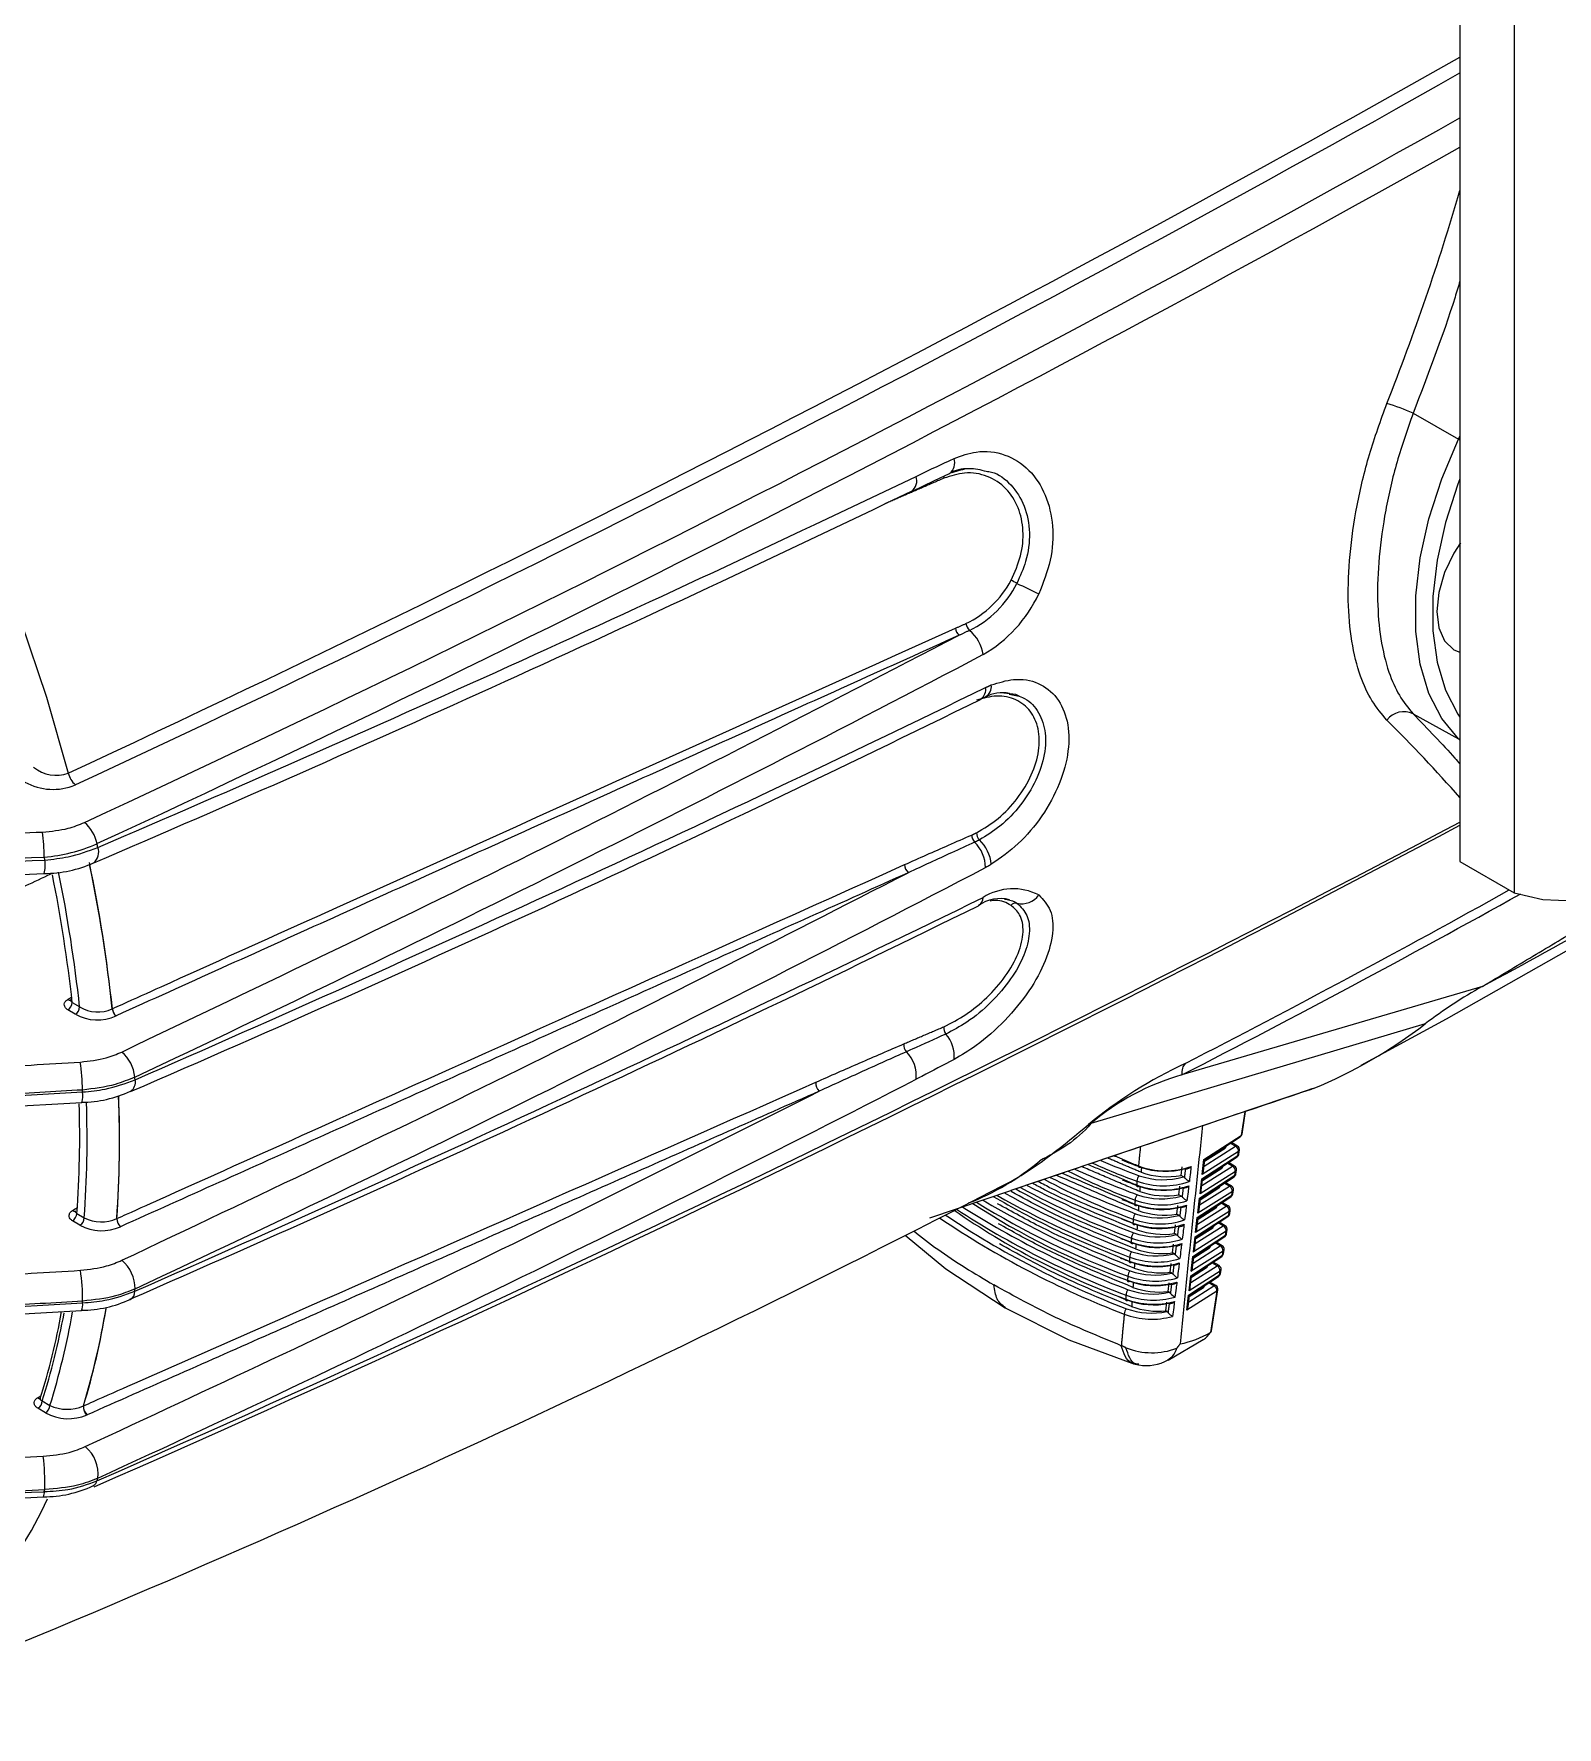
# Model space of a CAD drawing. Extents: x 8 to 113, y 2 to 87.
# Drawn here: x 17.022 to 20.763, y 3.583 to 7.741 of the extents above; entities that cross this region are included whole.
import ezdxf

# ---------------------------------------------------------------- set-up
doc = ezdxf.new("R2010")
doc.units = 0
doc.header["$MEASUREMENT"] = 0
doc.layers.add('OBJECT', color=7, linetype='CONTINUOUS')

msp = doc.modelspace()

# ---------------------------------------------------------------- linework, layer by layer
at = {"layer": 'OBJECT', "linetype": 'Continuous', "lineweight": 15}
for p, q in [((20.5244, 13.0351), (20.5244, 5.7086)), ((20.6573, 12.9584), (20.6573, 5.6319)), ((20.4095, 6.8094), (20.5209, 6.7456)), ((20.5209, 6.7456), (20.5244, 6.7529)), ((20.5244, 6.7437), (20.5209, 6.7456)), ((19.348, 6.108), (19.3588, 6.1126)), ((20.4095, 6.0714), (20.5209, 6.0102)), ((20.5244, 6.0087), (20.5209, 6.0102)), ((20.5244, 6.0069), (20.5209, 6.0102)), ((20.5244, 5.7086), (20.6573, 5.6319)), ((20.5795, 5.4017), (19.8415, 5.1844)), ((17.1242, 5.3335), (17.106, 5.3443)), ((17.1166, 5.3625), (17.1349, 5.3516)), ((20.4393, 5.31), (19.6178, 5.0651)), ((16.1706, 5.0621), (17.1398, 5.117)), ((20.1643, 5.1512), (19.4243, 4.9015)), ((19.9959, 5.0942), (19.9869, 5.0359)), ((19.9894, 5.0392), (19.998, 5.0949)), ((19.8958, 4.9766), (19.9869, 5.0359)), ((19.8978, 4.9756), (19.985, 5.0324)), ((19.9807, 4.9961), (19.8916, 4.9398)), ((19.896, 4.9602), (19.9734, 5.0092)), ((19.8975, 4.973), (19.9476, 5.0047)), ((19.9476, 5.0047), (19.9481, 5.0084)), ((19.9501, 5.008), (19.9504, 5.0098)), ((19.9734, 5.0092), (19.9607, 5.0165)), ((19.9784, 5.0096), (19.9633, 5.0183)), ((19.9793, 4.987), (19.9807, 4.9961)), ((19.9818, 4.9903), (19.9832, 4.9994)), ((19.8399, 4.9374), (19.8424, 4.9591)), ((19.8904, 4.9291), (19.9793, 4.987)), ((19.8907, 4.9127), (19.9659, 4.9603)), ((19.8916, 4.9398), (19.8958, 4.9766)), ((19.8921, 4.9255), (19.94, 4.9558)), ((19.8924, 4.9281), (19.9774, 4.9834)), ((19.8947, 4.9481), (19.8978, 4.9756)), ((19.94, 4.9558), (19.9406, 4.9594)), ((19.9425, 4.9591), (19.9428, 4.9609)), ((19.9659, 4.9603), (19.9531, 4.9676)), ((19.9708, 4.9607), (19.9558, 4.9694)), ((19.9742, 4.9413), (19.9757, 4.9505)), ((19.8345, 4.8899), (19.837, 4.9116)), ((19.8457, 4.9341), (19.8399, 4.9374)), ((19.885, 4.8816), (19.9717, 4.938)), ((19.8853, 4.8652), (19.9583, 4.9114)), ((19.9732, 4.9472), (19.8862, 4.8922)), ((19.8862, 4.8922), (19.8904, 4.9291)), ((19.8867, 4.878), (19.9324, 4.9069)), ((19.887, 4.8806), (19.9698, 4.9345)), ((19.8893, 4.9006), (19.8924, 4.9281)), ((19.9324, 4.9069), (19.933, 4.9105)), ((19.9349, 4.9102), (19.9352, 4.9119)), ((19.9583, 4.9114), (19.9456, 4.9187)), ((19.9632, 4.9118), (19.9483, 4.9204)), ((19.9717, 4.938), (19.9732, 4.9472)), ((19.2228, 4.8333), (19.4243, 4.9015)), ((19.4243, 4.9015), (19.4217, 4.9006)), ((19.8399, 4.8868), (19.8345, 4.8899)), ((19.8796, 4.834), (19.9642, 4.8891)), ((19.9656, 4.8983), (19.8808, 4.8447)), ((19.8808, 4.8447), (19.885, 4.8816)), ((19.8816, 4.8331), (19.9622, 4.8855)), ((19.8839, 4.853), (19.887, 4.8806)), ((19.9507, 4.8625), (19.938, 4.8698)), ((19.9556, 4.8629), (19.9407, 4.8715)), ((19.9642, 4.8891), (19.9656, 4.8983)), ((19.9667, 4.8924), (19.9681, 4.9016)), ((17.1356, 4.8155), (17.1175, 4.8262)), ((17.1281, 4.8444), (17.1462, 4.8336)), ((19.8292, 4.8424), (19.8316, 4.864)), ((19.8341, 4.8395), (19.8292, 4.8424)), ((19.8742, 4.7865), (19.9566, 4.8401)), ((19.958, 4.8494), (19.8754, 4.7972)), ((19.8754, 4.7972), (19.8796, 4.834)), ((19.8763, 4.7855), (19.9547, 4.8366)), ((19.8785, 4.8055), (19.8816, 4.8331)), ((19.8799, 4.8177), (19.9507, 4.8625)), ((19.8813, 4.8305), (19.9248, 4.858)), ((19.9248, 4.858), (19.9254, 4.8615)), ((19.9273, 4.8613), (19.9276, 4.863)), ((19.9566, 4.8401), (19.958, 4.8494)), ((19.9591, 4.8434), (19.9605, 4.8527)), ((19.8238, 4.7949), (19.8262, 4.8165)), ((19.8282, 4.7923), (19.8238, 4.7949)), ((19.8688, 4.739), (19.949, 4.7912)), ((19.9505, 4.8005), (19.8701, 4.7497)), ((19.8701, 4.7497), (19.8742, 4.7865)), ((19.8709, 4.738), (19.9471, 4.7876)), ((19.8731, 4.758), (19.8763, 4.7855)), ((19.8745, 4.7702), (19.9431, 4.8136)), ((19.876, 4.7829), (19.9173, 4.8091)), ((19.9173, 4.8091), (19.9178, 4.8126)), ((19.9198, 4.8123), (19.92, 4.814)), ((19.9431, 4.8136), (19.9305, 4.8209)), ((19.9481, 4.814), (19.9332, 4.8226)), ((19.949, 4.7912), (19.9505, 4.8005)), ((19.9515, 4.7945), (19.953, 4.8038)), ((19.8184, 4.7474), (19.8208, 4.769)), ((19.8224, 4.7451), (19.8184, 4.7474)), ((19.8635, 4.6915), (19.9414, 4.7422)), ((19.9429, 4.7516), (19.8647, 4.7022)), ((19.8691, 4.7226), (19.9356, 4.7647)), ((19.8706, 4.7354), (19.9097, 4.7602)), ((19.9097, 4.7602), (19.9102, 4.7637)), ((19.9122, 4.7634), (19.9125, 4.7651)), ((19.9356, 4.7647), (19.923, 4.7719)), ((19.9405, 4.7651), (19.9257, 4.7737)), ((19.9414, 4.7422), (19.9429, 4.7516)), ((19.9439, 4.7455), (19.9454, 4.7549)), ((19.813, 4.6998), (19.8155, 4.7215)), ((19.8164, 4.6978), (19.813, 4.6998)), ((19.9353, 4.7027), (19.8593, 4.6546)), ((19.8637, 4.6751), (19.928, 4.7157)), ((19.8647, 4.7022), (19.8688, 4.739)), ((19.8652, 4.6879), (19.9021, 4.7113)), ((19.8655, 4.6905), (19.9395, 4.7387)), ((19.8678, 4.7105), (19.8709, 4.738)), ((19.9021, 4.7113), (19.9027, 4.7147)), ((19.9046, 4.7145), (19.9049, 4.7161)), ((19.928, 4.7157), (19.9154, 4.723)), ((19.9329, 4.7162), (19.9181, 4.7248)), ((19.9339, 4.6933), (19.9353, 4.7027)), ((19.9364, 4.6966), (19.9378, 4.706)), ((19.8076, 4.6523), (19.8101, 4.674)), ((19.8581, 4.644), (19.9339, 4.6933)), ((19.8584, 4.6276), (19.9204, 4.6668)), ((19.8593, 4.6546), (19.8635, 4.6915)), ((19.8598, 4.6404), (19.8946, 4.6624)), ((19.8601, 4.643), (19.9319, 4.6897)), ((19.8624, 4.663), (19.8655, 4.6905)), ((19.8946, 4.6624), (19.8951, 4.6658)), ((19.8971, 4.6656), (19.8973, 4.6672)), ((19.9204, 4.6668), (19.9079, 4.6741)), ((19.9254, 4.6673), (19.9106, 4.6758)), ((19.8022, 4.6048), (19.8047, 4.6265)), ((19.8105, 4.6507), (19.8076, 4.6523)), ((19.9277, 4.6538), (19.8539, 4.6071)), ((19.8539, 4.6071), (19.8581, 4.644)), ((19.857, 4.6154), (19.8601, 4.643)), ((19.9277, 4.6538), (19.912, 4.5523)), ((19.9146, 4.5559), (19.9302, 4.6571)), ((19.8045, 4.6035), (19.8022, 4.6048)), ((19.8077, 4.4844), (19.8943, 4.5345)), ((19.7266, 4.4742), (19.7353, 4.4723)), ((17.0379, 4.3902), (17.0377, 4.3896)), ((17.0431, 4.384), (17.0618, 4.3728)), ((17.0512, 4.3546), (17.0325, 4.3658))]:
    msp.add_line(p, q, dxfattribs=at)
at = {"layer": 'OBJECT', "linetype": 'Continuous', "lineweight": 15, "flags": 128}
for points in [[(15.2475, 8.6172), (15.3917, 8.5172), (15.5345, 8.4067), (15.6754, 8.2861), (15.8136, 8.1561), (15.9486, 8.0172), (16.0796, 7.8701), (16.2061, 7.7154), (16.3275, 7.554), (16.4432, 7.3865), (16.5527, 7.2137), (16.6555, 7.0364), (16.7511, 6.8554), (16.8391, 6.6717), (16.919, 6.486), (16.9905, 6.2991), (17.0533, 6.1121), (17.107, 5.9257)], [(20.5209, 6.0102), (20.4799, 6.0601), (20.4483, 6.1215), (20.4269, 6.1932), (20.4161, 6.2736), (20.4161, 6.3612), (20.4269, 6.4541), (20.4483, 6.5504), (20.4799, 6.6483), (20.5209, 6.7456)], [(19.1784, 6.6177), (19.2338, 6.6442), (19.2711, 6.6611)], [(20.5244, 6.6485), (20.5193, 6.6352), (20.489, 6.5413), (20.4685, 6.4488), (20.4581, 6.3596), (20.4581, 6.2755), (20.4685, 6.1983), (20.489, 6.1295), (20.5193, 6.0706), (20.5244, 6.0631)], [(20.5259, 6.4913), (20.5099, 6.4662), (20.4868, 6.4181), (20.4723, 6.3692), (20.4674, 6.3229), (20.4723, 6.2823), (20.4868, 6.2502), (20.5099, 6.2288), (20.5244, 6.2225)], [(19.4421, 6.1145), (19.434, 6.1184), (19.4048, 6.1223)], [(20.6573, 5.6319), (20.7282, 5.6151), (20.8047, 5.612), (20.8856, 5.6227), (20.9698, 5.6469), (21.0559, 5.6844), (21.1426, 5.7344), (21.2287, 5.7964), (21.3128, 5.8693), (21.3938, 5.9521), (21.4703, 6.0435), (21.5412, 6.1421)], [(16.0535, 5.6379), (16.6853, 5.6631), (17.0478, 5.6792)], [(20.2819, 5.2086), (20.4912, 5.3221), (21.0189, 5.6212)], [(17.1119, 5.3696), (17.112, 5.3686), (17.1118, 5.3679)], [(19.7404, 4.9581), (19.7394, 4.9573), (19.7384, 4.9569), (19.7375, 4.9568), (19.7367, 4.957), (19.7361, 4.9576), (19.7356, 4.9584), (19.7352, 4.9596), (19.7351, 4.961)], [(19.7359, 4.9113), (19.7349, 4.9106), (19.7339, 4.9101), (19.733, 4.91), (19.7322, 4.9103), (19.7315, 4.9108), (19.731, 4.9117), (19.7307, 4.9129), (19.7306, 4.9143)], [(19.7314, 4.8646), (19.7304, 4.8639), (19.7294, 4.8634), (19.7285, 4.8633), (19.7277, 4.8636), (19.727, 4.8641), (19.7265, 4.865), (19.7262, 4.8661), (19.726, 4.8675)], [(17.1237, 4.8506), (17.1237, 4.8504), (17.1234, 4.8494)], [(19.1624, 4.7913), (19.262, 4.7082), (19.408, 4.6124)], [(19.7269, 4.8179), (19.7259, 4.8171), (19.7249, 4.8167), (19.724, 4.8166), (19.7232, 4.8168), (19.7225, 4.8174), (19.722, 4.8183), (19.7217, 4.8194), (19.7215, 4.8208)], [(19.7224, 4.7712), (19.7214, 4.7704), (19.7204, 4.77), (19.7195, 4.7699), (19.7187, 4.7702), (19.718, 4.7707), (19.7175, 4.7716), (19.7172, 4.7728), (19.717, 4.7741)], [(19.718, 4.7245), (19.7169, 4.7237), (19.7159, 4.7233), (19.715, 4.7232), (19.7142, 4.7235), (19.7135, 4.724), (19.713, 4.7249), (19.7127, 4.7261), (19.7125, 4.7275)], [(19.7135, 4.6778), (19.7125, 4.6771), (19.7115, 4.6766), (19.7106, 4.6765), (19.7098, 4.6768), (19.7091, 4.6774), (19.7086, 4.6782), (19.7082, 4.6794), (19.7081, 4.6808)], [(19.7091, 4.6311), (19.7081, 4.6304), (19.7071, 4.63), (19.7061, 4.6299), (19.7053, 4.6301), (19.7046, 4.6307), (19.7041, 4.6316), (19.7038, 4.6327), (19.7036, 4.6341)], [(16.1706, 4.5508), (16.2085, 4.5529), (17.1394, 4.606)], [(19.408, 4.6124), (19.564, 4.5338), (19.725, 4.4746)], [(17.1695, 4.176), (17.1695, 4.176), (17.1676, 4.175)]]:
    msp.add_lwpolyline(points, dxfattribs=at)
at = {"layer": 'OBJECT', "linetype": 'Continuous', "lineweight": 15}
for centre, radius, start, end in [((-3.5964, 50.3662), 49.0264, 294.97929, 299.47185), ((-3.2779, 49.7596), 48.3754, 294.94484, 299.47418), ((-3.1486, 49.5829), 48.2539, 294.87206, 299.37942), ((-3.3909, 50.1264), 48.9091, 294.86872, 299.27313), ((14.7315, 9.051), 6.0357, 338.44778, 343.693), ((20.142, 6.2009), 0.6647, 66.2701, 72.2065), ((19.2505, 6.688), 0.0334, 307.795, 18.2449), ((-3.4001, 53.8036), 52.2811, 293.18084, 295.59896), ((19.1586, 6.6433), 0.0322, 307.1606, 20.0916), ((19.2742, 6.653), 0.0174, 174.5897, 190.2045), ((19.3121, 6.5945), 0.0784, 86.1261, 121.4783), ((-2.2395, 51.073), 49.345, 293.16178, 295.72367), ((19.2044, 6.5153), 0.2466, 295.7358, 331.9751), ((19.205, 6.5083), 0.2592, 296.3612, 333.2801), ((19.1869, 6.5068), 0.3344, 299.8323, 335.0414), ((19.1503, 5.8754), 0.5904, 61.003, 62.5876), ((26.1137, 20.0672), 15.2185, 243.9754, 244.19972), ((19.3128, 6.2846), 0.0273, 186.2972, 228.2305), ((19.3388, 6.2962), 0.0275, 186.2695, 227.0522), ((19.2649, 6.2062), 0.089, 6.7591, 51.6737), ((-5.306, 53.1178), 52.9886, 295.21774, 297.73408), ((-4.6224, 55.3892), 54.7815, 293.55618, 295.96197), ((19.3327, 6.1306), 0.0273, 305.1701, 11.165), ((19.3444, 6.1386), 0.0295, 298.7873, 7.0017), ((19.4005, 6.0377), 0.0855, 78.1652, 119.2425), ((-1.2561, 48.0144), 46.6984, 293.35975, 296.18246), ((20.3868, 6.024), 0.0525, 64.3881, 142.4548), ((17.2971, 3.0068), 4.3115, 41.5363, 45.0106), ((17.0773, 6.0086), 0.0881, 230.9653, 289.6788), ((17.1586, 5.9372), 0.0529, 192.5822, 229.5121), ((17.0694, 6.0255), 0.1398, 240.5102, 293.1074), ((16.4291, 5.7102), 0.6188, 0.8779, 6.5725), ((17.0862, 5.7339), 0.0931, 11.4605, 49.4003), ((-2.9224, 49.9211), 49.9662, 293.71163, 297.98578), ((-3.478, 51.1801), 51.3318, 293.72764, 297.87814), ((17.0183, 6.1088), 0.3903, 274.34, 294.0493), ((17.1473, 5.7315), 0.0343, 310.0958, 20.1905), ((12.9696, 4.7575), 4.3238, 13.1798, 13.3033), ((19.3528, 5.7739), 0.0271, 180.2768, 221.6573), ((19.2718, 5.6926), 0.0877, 0.8239, 46.1661), ((19.3663, 5.7814), 0.0294, 184.6488, 222.1161), ((19.2798, 5.6932), 0.0942, 5.2108, 46.6737), ((8.8013, 27.2434), 24.815, 298.33581, 299.96158), ((12.5014, 108.5182), 102.899, 271.977988, 272.532384), ((12.6538, 107.2138), 101.5968, 271.91841, 272.479789), ((12.7571, 4.6927), 4.4119, 13.3602, 13.4601), ((16.9563, 5.7006), 0.094, 346.7265, 7.0807), ((17.0489, 5.9699), 0.2905, 269.775, 294.4515), ((13.562, 4.9578), 3.6738, 6.0805, 11.749), ((13.5357, 4.9536), 3.7001, 6.1014, 11.6623), ((19.1876, 5.7013), 0.0268, 180.8628, 228.3891), ((13.5646, 4.9716), 3.5735, 6.2792, 11.3721), ((13.5218, 4.9562), 3.6346, 6.2449, 11.528), ((-5.3184, 52.8867), 53.2557, 295.09802, 297.60587), ((-4.8178, 54.9574), 54.9399, 293.70586, 296.10097), ((19.3959, 5.5245), 0.093, 75.8584, 125.4891), ((19.3306, 5.6199), 0.0227, 300.3226, 0.7597), ((19.4272, 5.5029), 0.1387, 63.0017, 122.1849), ((19.4484, 5.6561), 0.0512, 256.6337, 324.6399), ((7.5222, 29.219), 27.0079, 297.1378, 299.14033), ((7.4015, 29.4146), 27.2157, 297.21876, 299.11918), ((-3.1075, 51.2731), 50.8921, 293.58937, 296.17559), ((19.4334, 5.5923), 0.0143, 77.4603, 142.3483), ((17.1099, 5.3758), 0.00768, 233.7814, 296.8238), ((17.1208, 5.3701), 0.00865, 183.0138, 241.4983), ((21.1699, 4.3463), 1.2093, 119.2246, 127.168), ((17.0932, 5.364), 0.0235, 303.0904, 356.3183), ((17.1114, 5.3531), 0.0235, 303.0915, 356.3172), ((17.178, 5.4317), 0.112, 241.3163, 294.3118), ((17.1795, 5.4267), 0.0874, 239.2831, 293.94), ((17.2228, 5.3302), 0.0185, 114.3863, 115.2105), ((17.2414, 5.3499), 0.0267, 186.628, 229.5188), ((17.2423, 5.35), 0.0273, 186.362, 228.2278), ((19.2821, 5.3001), 0.0252, 173.7326, 217.1561), ((19.2011, 5.2307), 0.0815, 354.2924, 41.6627), ((19.7233, 6.2324), 1.1677, 292.1903, 307.8204), ((17.1776, 5.1698), 0.0933, 5.8361, 49.5594), ((19.1843, 5.258), 0.0255, 173.7671, 220.7985), ((19.107, 5.1828), 0.0824, 353.7725, 45.2393), ((16.6297, 5.1423), 0.5121, 0.5779, 8.2983), ((20.3234, 4.1996), 1.1183, 115.0641, 129.4776), ((-4.2605, 50.7156), 51.2242, 294.74312, 297.24385), ((17.2448, 5.1664), 0.0269, 304.1504, 13.4912), ((13.8419, 4.8914), 3.4405, 4.6882, 4.7992), ((18.9684, 5.1642), 0.0259, 174.8815, 228.6886), ((20.0024, 4.6133), 0.5933, 105.7356, 130.408), ((17.1371, 5.4093), 0.2919, 270.5208, 294.7741), ((17.0923, 5.1342), 0.0506, 339.9564, 9.5002), ((13.441, 4.8339), 3.714, 4.7682, 4.8435), ((14.4626, 5.0255), 2.6905, 355.9102, 1.935), ((14.4471, 5.0236), 2.7855, 356.0474, 2.2483), ((14.4759, 5.0233), 2.7569, 356.0157, 2.242), ((153.6781, -392.4437), 419.413, 108.563042, 108.669303), ((14.4754, 5.0356), 2.6596, 355.8778, 1.6801), ((19.6314, 5.0257), 0.0417, 109.0048, 117.0606), ((68.4283, -0.1988), 48.8199, 173.8147, 174.44887), ((19.9795, 5.0408), 0.01, 303.0601, 351.1981), ((19.9823, 5.0361), 0.00462, 305.6342, 357.5238), ((19.9848, 5.0401), 0.00472, 296.7719, 348.7952), ((19.9453, 5.009), 0.00487, 297.6231, 347.7446), ((19.9763, 5.0051), 0.00496, 65.3475, 125.2901), ((19.9665, 4.9967), 0.0143, 357.7208, 60.9232), ((19.9719, 4.9918), 0.01, 303.0601, 351.1981), ((19.9734, 5.001), 0.01, 351.1981, 60.0027), ((19.9772, 4.9912), 0.00472, 296.7621, 348.7957), ((19.9786, 5.0003), 0.00472, 296.7728, 348.793), ((19.1004, 5.4378), 0.6078, 290.9444, 310.1853), ((20.1356, 6.0694), 1.215, 245.0038, 250.5696), ((19.8013, 5.1395), 0.1904, 249.6414, 289.3558), ((19.8008, 5.1301), 0.1823, 250.6541, 285.7109), ((19.8527, 4.9688), 0.0148, 264.0517, 322.6465), ((19.9002, 4.9831), 0.00786, 235.7449, 252.2004), ((19.9377, 4.9601), 0.00487, 297.6398, 347.727), ((19.9687, 4.9562), 0.00496, 65.3221, 125.3156), ((19.9589, 4.9478), 0.0143, 357.7207, 60.9251), ((19.9658, 4.9521), 0.01, 351.1981, 60.0027), ((19.971, 4.9514), 0.00472, 296.7675, 348.7983), ((19.9747, 4.9872), 0.00462, 305.6448, 357.5196), ((20.4571, 6.7596), 2.1098, 241.3346, 249.4914), ((20.3295, 6.4799), 1.7578, 241.9737, 249.7941), ((20.2102, 6.2169), 1.4244, 242.9621, 250.1679), ((19.7972, 5.0931), 0.1909, 249.5739, 288.7989), ((19.7507, 4.9238), 0.0193, 136.3216, 180.292), ((19.7965, 5.102), 0.1898, 249.9571, 289.5272), ((19.7966, 5.0833), 0.1823, 250.5451, 285.187), ((19.7959, 5.1066), 0.1795, 250.785, 286.098), ((19.8061, 5.1307), 0.1962, 250.7918, 279.9371), ((19.8469, 4.9217), 0.015, 264.6686, 321.9514), ((19.8851, 4.9678), 0.0512, 224.4597, 240.7058), ((19.8948, 4.9356), 0.00786, 235.7448, 252.2007), ((19.875, 4.9506), 0.0198, 326.7234, 352.6307), ((19.9302, 4.9112), 0.00487, 297.6317, 347.7351), ((19.9611, 4.9073), 0.00496, 65.3475, 125.2901), ((19.9514, 4.8989), 0.0143, 357.7224, 60.9233), ((19.9582, 4.9032), 0.01, 351.1981, 60.0027), ((19.9644, 4.9429), 0.01, 303.0601, 351.1981), ((19.9671, 4.9382), 0.00462, 305.6554, 357.5082), ((19.9696, 4.9422), 0.00472, 296.7686, 348.7985), ((4.8136, 33.0816), 31.7219, 291.57752, 297.31414), ((20.3049, 6.364), 1.7859, 236.8391, 250.4745), ((20.4326, 6.6422), 2.0817, 238.249, 249.6581), ((20.5223, 6.8484), 2.2919, 239.3399, 249.3596), ((20.5873, 7.0416), 2.4648, 240.8566, 249.2339), ((20.5529, 6.9686), 2.3699, 241.0789, 249.3954), ((19.793, 5.0467), 0.1913, 249.5021, 288.2362), ((19.7461, 4.8771), 0.0192, 136.0967, 180.277), ((19.7924, 5.0554), 0.1901, 249.8651, 288.9776), ((19.7917, 5.0598), 0.1796, 250.6736, 285.557), ((19.8029, 5.0841), 0.1968, 250.752, 279.2474), ((19.8788, 4.9192), 0.05, 224.0017, 240.5199), ((19.8894, 4.8881), 0.00786, 235.7448, 252.2007), ((19.8697, 4.9031), 0.0198, 326.7234, 352.6307), ((19.9568, 4.8939), 0.01, 303.0601, 351.1981), ((19.9596, 4.8893), 0.00462, 305.6305, 357.5266), ((19.962, 4.8933), 0.00472, 296.7728, 348.793), ((19.9635, 4.9025), 0.00472, 296.7633, 348.7945), ((17.1219, 4.8583), 0.00838, 235.4034, 284.4078), ((17.1047, 4.8459), 0.0235, 303.0898, 356.317), ((17.1228, 4.8351), 0.0235, 303.0915, 356.3172), ((17.1881, 4.9142), 0.0908, 242.5104, 294.6061), ((17.2342, 4.8127), 0.0207, 113.1063, 113.8353), ((17.252, 4.8318), 0.0261, 180.3689, 229.7211), ((17.2529, 4.8319), 0.0268, 180.303, 228.4079), ((20.4994, 6.6833), 2.2341, 235.8752, 249.0367), ((20.49, 6.6714), 2.2052, 236.0985, 249.1643), ((20.332, 6.3641), 1.8405, 235.2264, 250.0363), ((20.4609, 6.6497), 2.144, 236.8319, 249.341), ((20.5048, 6.7566), 2.245, 237.5712, 249.2676), ((19.7415, 4.8304), 0.0191, 135.8703, 180.2638), ((19.7882, 5.0088), 0.1903, 249.7694, 288.4216), ((19.7876, 5.013), 0.1796, 250.5605, 285.006), ((19.7925, 5.0364), 0.1823, 250.4313, 284.6565), ((19.7997, 5.0367), 0.1965, 250.6494, 278.6052), ((19.8727, 4.8709), 0.0491, 223.5783, 240.2902), ((19.8411, 4.8745), 0.0151, 265.2653, 321.272), ((19.884, 4.8405), 0.00786, 235.7448, 252.2007), ((19.8643, 4.8556), 0.0198, 326.7234, 352.6307), ((19.9226, 4.8623), 0.00487, 297.6219, 347.7449), ((19.9536, 4.8584), 0.00496, 65.3475, 125.2901), ((19.9438, 4.85), 0.0143, 357.7235, 60.9204), ((19.9492, 4.845), 0.01, 303.0601, 351.1981), ((19.952, 4.8403), 0.00462, 305.6342, 357.523), ((19.9506, 4.8543), 0.01, 351.1981, 60.0027), ((19.9545, 4.8444), 0.00472, 296.7732, 348.7939), ((19.9559, 4.8536), 0.00472, 296.7716, 348.7934), ((17.189, 4.9137), 0.1118, 241.4615, 294.3629), ((19.7369, 4.7837), 0.019, 135.6418, 180.2531), ((19.7841, 4.9622), 0.1904, 249.668, 287.861), ((19.7889, 5.0003), 0.1917, 249.428, 287.6658), ((19.7834, 4.9662), 0.1796, 250.4466, 284.4437), ((19.7883, 4.9895), 0.1823, 250.3126, 284.1191), ((19.7966, 4.9892), 0.1962, 250.5435, 277.9514), ((19.8663, 4.8224), 0.0478, 223.0931, 240.1172), ((19.8352, 4.8274), 0.0153, 265.8752, 320.5828), ((19.8786, 4.793), 0.00784, 235.7242, 252.2213), ((19.8589, 4.8081), 0.0198, 326.723, 352.6311), ((19.915, 4.8134), 0.00487, 297.6317, 347.7351), ((19.946, 4.8095), 0.00496, 65.3316, 125.306), ((19.9362, 4.8011), 0.0143, 357.7212, 60.9245), ((19.9416, 4.796), 0.01, 303.0601, 351.1981), ((19.9444, 4.7914), 0.00462, 305.6443, 357.5193), ((19.9431, 4.8054), 0.01, 351.1981, 60.0027), ((19.9469, 4.7954), 0.00472, 296.7592, 348.7999), ((19.9483, 4.8047), 0.00472, 296.767, 348.798), ((19.7324, 4.737), 0.0189, 135.4146, 180.2398), ((19.7847, 4.9539), 0.1921, 249.3521, 287.0868), ((19.7793, 4.9194), 0.1795, 250.3306, 283.8702), ((19.7842, 4.9426), 0.1822, 250.1902, 283.5734), ((19.7935, 4.9416), 0.1958, 250.4301, 277.2876), ((19.86, 4.774), 0.0467, 222.6281, 239.914), ((19.8293, 4.7803), 0.0155, 266.488, 319.8837), ((19.8535, 4.7605), 0.0198, 326.723, 352.6311), ((19.9074, 4.7645), 0.00487, 297.6277, 347.7391), ((19.9384, 4.7606), 0.00496, 65.3475, 125.2901), ((19.9286, 4.7522), 0.0143, 357.7206, 60.9232), ((19.9341, 4.7471), 0.01, 303.0601, 351.1981), ((19.9368, 4.7424), 0.00462, 305.6556, 357.5089), ((19.9355, 4.7565), 0.01, 351.1981, 60.0027), ((19.9393, 4.7465), 0.00472, 296.7676, 348.7987), ((19.9408, 4.7558), 0.00472, 296.7768, 348.7882), ((16.6281, 4.6308), 0.5141, 359.8234, 8.2684), ((17.1797, 4.6596), 0.0912, 359.737, 49.7769), ((19.7278, 4.6904), 0.0188, 135.1907, 180.2247), ((19.7806, 4.9074), 0.1924, 249.2741, 286.4987), ((19.78, 4.9155), 0.1906, 249.5635, 287.292), ((19.7752, 4.8725), 0.1795, 250.2127, 283.285), ((19.78, 4.8956), 0.182, 250.0627, 283.02), ((19.7905, 4.8939), 0.1954, 250.3127, 276.6101), ((19.8234, 4.7332), 0.0157, 267.1091, 319.1742), ((19.8481, 4.713), 0.0198, 326.7271, 352.6292), ((19.8733, 4.7455), 0.00784, 235.7242, 252.2213), ((19.8999, 4.7156), 0.00487, 297.6231, 347.7437), ((19.9309, 4.7117), 0.00496, 65.3475, 125.2901), ((19.9211, 4.7033), 0.0143, 357.7235, 60.9204), ((19.9279, 4.7075), 0.01, 351.1981, 60.0027), ((19.9332, 4.7069), 0.00472, 296.7723, 348.7927), ((14.7515, 4.8874), 2.5297, 354.6882, 354.8249), ((19.7765, 4.861), 0.1928, 249.1935, 285.9014), ((19.7759, 4.8688), 0.1906, 249.4549, 286.7157), ((19.7759, 4.8485), 0.1818, 249.9306, 282.4577), ((19.7874, 4.8451), 0.1938, 250.1168, 275.9907), ((19.8175, 4.6861), 0.0159, 267.7851, 318.4047), ((19.8539, 4.7258), 0.0459, 222.212, 239.6487), ((19.8427, 4.6655), 0.0198, 326.7271, 352.6292), ((19.8679, 4.698), 0.00784, 235.7242, 252.2213), ((19.8923, 4.6667), 0.00487, 297.6342, 347.7326), ((19.9233, 4.6628), 0.00496, 65.3316, 125.306), ((19.9135, 4.6544), 0.0143, 357.7212, 60.9245), ((19.9204, 4.6586), 0.01, 351.1981, 60.0027), ((19.9265, 4.6981), 0.01, 303.0601, 351.1981), ((19.9292, 4.6935), 0.00462, 305.6343, 357.5237), ((19.9317, 4.6975), 0.00472, 296.7681, 348.7982), ((17.1368, 4.8966), 0.2902, 270.5136, 294.9048), ((17.1075, 4.6195), 0.0348, 337.0006, 8.8771), ((14.3902, 4.8833), 2.7638, 354.6346, 354.7261), ((17.2489, 4.6521), 0.0215, 297.4074, 3.0119), ((19.7725, 4.8145), 0.1931, 249.1101, 285.2957), ((19.7233, 4.6437), 0.0188, 134.961, 180.2125), ((19.7718, 4.822), 0.1906, 249.3415, 286.1322), ((19.7718, 4.8014), 0.1815, 249.7928, 281.8877), ((19.7711, 4.8257), 0.1794, 250.0938, 282.687), ((19.8115, 4.6391), 0.0161, 268.3983, 317.6969), ((19.8476, 4.6776), 0.0449, 221.754, 239.4192), ((19.8625, 4.6505), 0.00784, 235.724, 252.2215), ((19.9256, 4.658), 0.00472, 296.7621, 348.7957), ((15.5752, 4.8628), 1.5372, 341.9824, 350.2776), ((15.2796, 4.9371), 1.8482, 342.5854, 349.4736), ((15.268, 4.9293), 1.8782, 342.7636, 349.9706), ((15.2849, 4.9305), 1.9413, 343.273, 350.5513), ((15.2859, 4.9304), 1.9406, 343.2723, 350.5002), ((19.7188, 4.5971), 0.0187, 134.7326, 180.1995), ((19.7677, 4.7752), 0.1906, 249.2217, 285.5431), ((19.767, 4.7788), 0.1793, 249.9734, 282.0758), ((19.7844, 4.7971), 0.1931, 249.982, 275.2908), ((19.841, 4.629), 0.0435, 221.2005, 239.2789), ((19.8374, 4.618), 0.0198, 326.7271, 352.6292), ((19.7849, 4.7732), 0.2548, 281.8694, 299.8465), ((19.768, 4.6731), 0.1709, 248.1767, 291.0095), ((19.7541, 4.5822), 0.1115, 260.526, 298.8719), ((17.0361, 4.3981), 0.00817, 234.611, 284.5906), ((17.0197, 4.3855), 0.0235, 303.0909, 356.3165), ((17.0384, 4.3743), 0.0235, 303.0885, 356.3176), ((17.1041, 4.4618), 0.0985, 244.6128, 293.9823), ((17.169, 4.3689), 0.025, 173.4868, 230.1782), ((17.1482, 4.362), 0.0106, 111.6706, 113.0764), ((17.1699, 4.369), 0.0257, 173.645, 228.7686), ((17.1071, 4.4555), 0.1153, 241.0258, 293.446), ((16.4154, 4.1753), 0.6343, 359.21, 6.5914), ((17.0929, 4.2047), 0.0872, 353.0168, 50.2447), ((10.7269, 132.6614), 128.6557, 272.372528, 272.816131), ((10.3666, 137.2866), 133.2877, 272.44598, 272.874029), ((17.047, 4.4339), 0.2853, 269.8232, 294.9814), ((17.0254, 4.1575), 0.0227, 336.0368, 9.3137), ((15.3079, 4.7365), 1.8326, 341.7006, 341.879), ((17.1583, 4.1921), 0.0196, 304.7911, 346.2946), ((15.4975, 4.7339), 1.7665, 341.9827, 342.208), ((12.8068, 90.8945), 86.8497, 272.141034, 272.797877), ((15.9931, 4.6389), 1.1726, 307.763, 335.0263)]:
    msp.add_arc(centre, radius, start, end, dxfattribs=at)
for centre, major_axis, ratio, start_param, end_param in [((20.9348, 5.9787), (2.2137, 0.0169), 0.582304, 4.048609, 4.133702), ((20.9348, 6.0294), (2.2169, 0.0169), 0.582304, 4.085474, 4.137067), ((20.9334, 6.0218), (2.2176, -0.0166), 0.572227, 4.123718, 4.148673), ((20.9348, 5.8775), (2.2072, 0.0168), 0.582304, 3.977307, 4.126948), ((20.9348, 5.9281), (2.2104, 0.0169), 0.582304, 4.012534, 4.130329), ((20.9334, 5.9712), (2.2143, -0.0166), 0.572227, 4.123047, 4.14531), ((20.9334, 5.9205), (2.2111, -0.0166), 0.572227, 4.1219, 4.141939), ((20.9334, 5.8699), (2.2078, -0.0165), 0.572227, 4.12039, 4.13856), ((20.9334, 5.8193), (2.2046, -0.0165), 0.572227, 4.118595, 4.135173), ((20.9334, 5.7687), (2.2013, -0.0165), 0.572227, 4.116574, 4.131778), ((20.9334, 5.718), (2.1981, -0.0165), 0.572227, 4.114368, 4.128375), ((20.9334, 5.6674), (2.1948, -0.0164), 0.572227, 4.112009, 4.124963), ((19.8373, 4.6401), (-0.0554, 0.1065), 0.604579, 3.168235, 3.501293)]:
    msp.add_ellipse(centre, major_axis=major_axis, ratio=ratio, start_param=start_param, end_param=end_param, dxfattribs=at)
for points, knots in [([(20.5244, 7.1336), (20.5204, 7.1207), (20.487, 7.0109), (20.4458, 6.9039), (20.4095, 6.8094)], [0, 0, 0, 0, 0.117738, 1, 1, 1, 1]), ([(20.3452, 6.056), (20.3323, 6.071), (20.3067, 6.1011), (20.2775, 6.1657), (20.257, 6.2476), (20.2482, 6.3483), (20.2525, 6.4611), (20.27, 6.5823), (20.2998, 6.7083), (20.33, 6.792), (20.3452, 6.8338)], [0, 0, 0, 0, 0.109472, 0.218936, 0.348166, 0.477385, 0.607898, 0.738419, 0.869202, 1, 1, 1, 1]), ([(20.4095, 6.8094), (20.3956, 6.7697), (20.3677, 6.6903), (20.3404, 6.5708), (20.3243, 6.4559), (20.3204, 6.3489), (20.3284, 6.2533), (20.3472, 6.1757), (20.3741, 6.1143), (20.3977, 6.0857), (20.4095, 6.0714)], [0, 0, 0, 0, 0.130656, 0.261302, 0.391979, 0.52265, 0.651999, 0.781355, 0.890675, 1, 1, 1, 1]), ([(19.1889, 6.6544), (19.2155, 6.6671), (19.2466, 6.6819), (19.2777, 6.6964), (19.2823, 6.6985)], [0, 0, 0, 0, 0.853893, 1, 1, 1, 1]), ([(19.2823, 6.6985), (19.3004, 6.705), (19.3428, 6.7203), (19.4088, 6.7116), (19.4685, 6.6738), (19.5096, 6.6115), (19.5275, 6.534), (19.5229, 6.4483), (19.501, 6.3932), (19.4901, 6.3657)], [0, 0, 0, 0, 0.113847, 0.266221, 0.419042, 0.568814, 0.71471, 0.857561, 1, 1, 1, 1]), ([(19.4221, 6.3995), (19.4311, 6.4193), (19.449, 6.4591), (19.4543, 6.5222), (19.442, 6.5799), (19.4113, 6.6274), (19.3652, 6.6577), (19.3109, 6.6673), (19.2742, 6.6554), (19.2571, 6.6499)], [0, 0, 0, 0, 0.138029, 0.276202, 0.417078, 0.56297, 0.714021, 0.86692, 1, 1, 1, 1]), ([(19.2775, 6.6639), (19.2916, 6.6685), (19.3206, 6.6781), (19.3473, 6.6708), (19.3611, 6.667)], [0, 0, 0, 0, 0.485869, 1, 1, 1, 1]), ([(19.3611, 6.667), (19.3654, 6.6665), (19.3889, 6.6635), (19.4239, 6.6351), (19.4579, 6.5841), (19.4705, 6.5173), (19.4627, 6.4499), (19.4445, 6.4096), (19.4365, 6.3917)], [0, 0, 0, 0, 0.043972, 0.242662, 0.446625, 0.649162, 0.845233, 1, 1, 1, 1]), ([(17.2152, 5.347), (17.2231, 5.3506), (17.263, 5.3686), (17.4306, 5.4442), (18.1128, 5.7521), (18.7631, 6.0457), (19.2857, 6.2816)], [0, 0, 0, 0, 0.011559, 0.057797, 0.242748, 1, 1, 1, 1]), ([(17.2381, 5.2408), (17.5864, 5.4072), (18.2834, 5.7402), (18.9575, 6.0895), (19.2947, 6.2642)], [0, 0, 0, 0, 0.499822, 1, 1, 1, 1]), ([(19.3737, 6.1422), (19.3921, 6.1479), (19.4333, 6.1607), (19.4909, 6.1502), (19.5375, 6.114), (19.5636, 6.0553), (19.566, 5.9811), (19.544, 5.8992), (19.5004, 5.8196), (19.4413, 5.7487), (19.3962, 5.7174), (19.3737, 5.7017)], [0, 0, 0, 0, 0.092377, 0.205904, 0.319098, 0.43222, 0.545967, 0.660462, 0.7748, 0.887588, 1, 1, 1, 1]), ([(19.337, 5.779), (19.3552, 5.7898), (19.3915, 5.8115), (19.4393, 5.8624), (19.4747, 5.9206), (19.4928, 5.981), (19.4916, 6.0361), (19.4717, 6.0803), (19.4356, 6.1086), (19.3887, 6.1188), (19.3538, 6.1095), (19.337, 6.1051)], [0, 0, 0, 0, 0.112979, 0.226062, 0.339335, 0.451495, 0.562085, 0.672053, 0.782914, 0.895436, 1, 1, 1, 1]), ([(19.4176, 6.1194), (19.4288, 6.1176), (19.4572, 6.1132), (19.4891, 6.0818), (19.5084, 6.0326), (19.5068, 5.9719), (19.4855, 5.9076), (19.4471, 5.8461), (19.3978, 5.7943), (19.3616, 5.7722), (19.3445, 5.7617)], [0, 0, 0, 0, 0.087543, 0.22138, 0.354327, 0.485696, 0.616351, 0.747832, 0.88087, 1, 1, 1, 1]), ([(20.4095, 6.0714), (20.4457, 6.0339), (20.4869, 5.9912), (20.5203, 5.953), (20.5244, 5.9484)], [0, 0, 0, 0, 0.879086, 1, 1, 1, 1]), ([(17.0439, 5.781), (17.0653, 5.7831), (17.1026, 5.7867), (17.1336, 5.7992), (17.1467, 5.8046)], [0, 0, 0, 0, 0.576762, 1, 1, 1, 1]), ([(17.0496, 5.7122), (17.0691, 5.7143), (17.1159, 5.7196), (17.156, 5.7346), (17.1795, 5.7433)], [0, 0, 0, 0, 0.414329, 1, 1, 1, 1]), ([(19.1607, 5.7009), (19.1967, 5.7169), (19.2517, 5.7415), (19.3067, 5.7655), (19.3257, 5.7737)], [0, 0, 0, 0, 0.653613, 1, 1, 1, 1]), ([(19.3326, 5.7559), (19.3138, 5.7473), (19.2595, 5.7227), (19.2052, 5.6976), (19.1697, 5.6812)], [0, 0, 0, 0, 0.346361, 1, 1, 1, 1]), ([(17.2261, 4.8317), (17.2341, 4.8353), (17.2741, 4.8532), (17.4419, 4.9286), (18.0789, 5.2147), (18.6837, 5.4865), (19.1607, 5.7009)], [0, 0, 0, 0, 0.012392, 0.061958, 0.260221, 1, 1, 1, 1]), ([(17.2386, 4.7292), (17.5653, 4.8842), (18.219, 5.1943), (18.8528, 5.5189), (19.1697, 5.6812)], [0, 0, 0, 0, 0.499843, 1, 1, 1, 1]), ([(19.4901, 5.6264), (19.501, 5.6151), (19.5229, 5.5924), (19.5275, 5.5341), (19.5096, 5.4652), (19.4685, 5.3898), (19.4088, 5.317), (19.3428, 5.2583), (19.3004, 5.2333), (19.2823, 5.2225)], [0, 0, 0, 0, 0.142439, 0.28529, 0.431186, 0.580958, 0.733779, 0.886153, 1, 1, 1, 1]), ([(19.4221, 5.601), (19.4106, 5.6074), (19.3961, 5.6155), (19.3753, 5.6122), (19.3709, 5.6116)], [0, 0, 0, 0, 0.790666, 1, 1, 1, 1]), ([(19.406, 5.6164), (19.4149, 5.6148), (19.4262, 5.6129), (19.4347, 5.6074), (19.4365, 5.6062)], [0, 0, 0, 0, 0.791638, 1, 1, 1, 1]), ([(19.2571, 5.3028), (19.2751, 5.312), (19.3115, 5.3303), (19.3648, 5.3745), (19.4106, 5.4267), (19.4426, 5.4835), (19.4549, 5.5367), (19.4476, 5.5782), (19.43, 5.594), (19.4221, 5.601)], [0, 0, 0, 0, 0.140577, 0.28254, 0.431127, 0.583516, 0.734564, 0.880523, 1, 1, 1, 1]), ([(19.4365, 5.6062), (19.4459, 5.5972), (19.4647, 5.5791), (19.4698, 5.5329), (19.4562, 5.4785), (19.4232, 5.419), (19.374, 5.3615), (19.3171, 5.3138), (19.2793, 5.2939), (19.262, 5.2849)], [0, 0, 0, 0, 0.139379, 0.278907, 0.421164, 0.56816, 0.719788, 0.872643, 1, 1, 1, 1]), ([(17.106, 5.3443), (17.1038, 5.3459), (17.0994, 5.3491), (17.0967, 5.3552), (17.0973, 5.3614), (17.1007, 5.3664), (17.1041, 5.3688), (17.1054, 5.3696)], [0, 0, 0, 0, 0.220429, 0.440876, 0.66052, 0.877906, 1, 1, 1, 1]), ([(19.262, 5.2849), (19.2343, 5.2724), (19.202, 5.2578), (19.1697, 5.2434), (19.165, 5.2413)], [0, 0, 0, 0, 0.856217, 1, 1, 1, 1]), ([(17.1365, 5.2162), (17.1584, 5.2187), (17.1952, 5.2229), (17.2257, 5.2356), (17.2381, 5.2408)], [0, 0, 0, 0, 0.595856, 1, 1, 1, 1]), ([(18.9426, 5.1665), (18.9787, 5.1825), (19.0509, 5.2143), (19.123, 5.2453), (19.159, 5.2608)], [0, 0, 0, 0, 0.500172, 1, 1, 1, 1]), ([(19.165, 5.2413), (19.1294, 5.2254), (19.0583, 5.1935), (18.9869, 5.161), (18.9513, 5.1447)], [0, 0, 0, 0, 0.499804, 1, 1, 1, 1]), ([(19.2823, 5.2225), (19.2557, 5.2086), (19.2246, 5.1923), (19.1935, 5.1762), (19.1889, 5.1739)], [0, 0, 0, 0, 0.852454, 1, 1, 1, 1]), ([(19.8497, 5.2126), (19.8471, 5.209), (19.8419, 5.2019), (19.8416, 5.1902), (19.8414, 5.1844)], [0, 0, 0, 0, 0.500003, 1, 1, 1, 1]), ([(17.2704, 5.1793), (17.2547, 5.1728), (17.2161, 5.1566), (17.1695, 5.1509), (17.1418, 5.1475)], [0, 0, 0, 0, 0.40422, 1, 1, 1, 1]), ([(17.1422, 5.1426), (17.1609, 5.1445), (17.2074, 5.1491), (17.2471, 5.1638), (17.2709, 5.1727)], [0, 0, 0, 0, 0.40122, 1, 1, 1, 1]), ([(17.1443, 4.3719), (17.1524, 4.3754), (17.1926, 4.3932), (17.3615, 4.4676), (17.9532, 4.7287), (18.5121, 4.9761), (18.9426, 5.1665)], [0, 0, 0, 0, 0.013409, 0.067044, 0.281584, 1, 1, 1, 1]), ([(17.1418, 5.1475), (17.107, 5.1454), (16.9329, 5.1348), (16.6099, 5.1153), (16.3218, 5.0981), (16.1729, 5.0892)], [0, 0, 0, 0, 0.10781, 0.539052, 1, 1, 1, 1]), ([(16.173, 5.0886), (16.2078, 5.0905), (16.3819, 5.1001), (16.705, 5.118), (16.9932, 5.1342), (17.1422, 5.1426)], [0, 0, 0, 0, 0.107776, 0.53888, 1, 1, 1, 1]), ([(17.1487, 4.2717), (17.4535, 4.4139), (18.0633, 4.6983), (18.6552, 4.9959), (18.9513, 5.1447)], [0, 0, 0, 0, 0.49985, 1, 1, 1, 1]), ([(19.3697, 4.8968), (19.3871, 4.9052), (19.4751, 4.9483), (19.5513, 5.0118), (19.6124, 5.0628)], [0, 0, 0, 0, 0.196734, 1, 1, 1, 1]), ([(19.6178, 5.0651), (19.6178, 5.0651), (19.5844, 5.0226), (19.5385, 4.998), (19.4926, 4.9735)], [0, 0, 0, 0, 0.00001, 1, 1, 1, 1]), ([(19.8645, 4.9598), (19.8638, 4.9548), (19.8624, 4.9425), (19.8609, 4.9303), (19.86, 4.9231)], [0, 0, 0, 0, 0.412557, 1, 1, 1, 1]), ([(19.7313, 4.8042), (19.6529, 4.8351), (19.5634, 4.8704), (19.4845, 4.9131), (19.4747, 4.9185)], [0, 0, 0, 0, 0.875475, 1, 1, 1, 1]), ([(19.4891, 4.9233), (19.4996, 4.9176), (19.5707, 4.879), (19.6521, 4.8476), (19.7215, 4.8208)], [0, 0, 0, 0, 0.148429, 1, 1, 1, 1]), ([(19.8457, 4.9341), (19.8465, 4.9335), (19.8475, 4.9329), (19.8484, 4.932), (19.8485, 4.9319)], [0, 0, 0, 0, 0.90404, 1, 1, 1, 1]), ([(19.8587, 4.9124), (19.8581, 4.9074), (19.8566, 4.8951), (19.8551, 4.8829), (19.8542, 4.8757)], [0, 0, 0, 0, 0.412532, 1, 1, 1, 1]), ([(19.3781, 4.8859), (19.4262, 4.8591), (19.5303, 4.8012), (19.6488, 4.7532), (19.7125, 4.7275)], [0, 0, 0, 0, 0.462392, 1, 1, 1, 1]), ([(19.7247, 4.71), (19.647, 4.7418), (19.5289, 4.7902), (19.4247, 4.8483), (19.3889, 4.8683)], [0, 0, 0, 0, 0.657056, 1, 1, 1, 1]), ([(19.728, 4.7571), (19.6501, 4.7885), (19.543, 4.8318), (19.4486, 4.8839), (19.4228, 4.8981)], [0, 0, 0, 0, 0.726812, 1, 1, 1, 1]), ([(19.4337, 4.9046), (19.4631, 4.8884), (19.5506, 4.8402), (19.6506, 4.8005), (19.717, 4.7741)], [0, 0, 0, 0, 0.33577, 1, 1, 1, 1]), ([(19.8399, 4.8868), (19.8408, 4.8862), (19.8418, 4.8855), (19.8427, 4.8846), (19.8428, 4.8845)], [0, 0, 0, 0, 0.873705, 1, 1, 1, 1]), ([(17.1175, 4.8262), (17.1154, 4.8278), (17.1111, 4.8309), (17.1084, 4.8369), (17.109, 4.843), (17.1123, 4.848), (17.1158, 4.8504), (17.1172, 4.8514)], [0, 0, 0, 0, 0.217523, 0.43506, 0.652281, 0.869045, 1, 1, 1, 1]), ([(17.1239, 4.8506), (17.1239, 4.8502), (17.1236, 4.8488), (17.1249, 4.8465), (17.1271, 4.8451), (17.1281, 4.8444)], [0, 0, 0, 0, 0.182915, 0.591059, 1, 1, 1, 1]), ([(19.8341, 4.8395), (19.835, 4.839), (19.836, 4.8382), (19.837, 4.8372), (19.8371, 4.8371)], [0, 0, 0, 0, 0.845467, 1, 1, 1, 1]), ([(19.8529, 4.865), (19.8523, 4.86), (19.8508, 4.8477), (19.8492, 4.8355), (19.8484, 4.8283)], [0, 0, 0, 0, 0.412495, 1, 1, 1, 1]), ([(19.183, 4.8018), (19.2023, 4.7864), (19.262, 4.739), (19.3324, 4.697), (19.3801, 4.6687)], [0, 0, 0, 0, 0.323768, 1, 1, 1, 1]), ([(19.7215, 4.6628), (19.6438, 4.6949), (19.5276, 4.7428), (19.4251, 4.8001), (19.3912, 4.819)], [0, 0, 0, 0, 0.669469, 1, 1, 1, 1]), ([(19.8282, 4.7923), (19.8291, 4.7917), (19.8302, 4.791), (19.8312, 4.7899), (19.8314, 4.7897)], [0, 0, 0, 0, 0.819115, 1, 1, 1, 1]), ([(19.847, 4.8176), (19.8464, 4.8126), (19.8449, 4.8004), (19.8434, 4.7881), (19.8425, 4.7809)], [0, 0, 0, 0, 0.41247, 1, 1, 1, 1]), ([(19.7183, 4.6156), (19.6541, 4.642), (19.5396, 4.6889), (19.4381, 4.7451), (19.3935, 4.7697)], [0, 0, 0, 0, 0.560761, 1, 1, 1, 1]), ([(19.8224, 4.7451), (19.8233, 4.7445), (19.8244, 4.7437), (19.8254, 4.7426), (19.8257, 4.7423)], [0, 0, 0, 0, 0.794559, 1, 1, 1, 1]), ([(19.8412, 4.7703), (19.8406, 4.7652), (19.839, 4.753), (19.8375, 4.7407), (19.8366, 4.7336)], [0, 0, 0, 0, 0.412433, 1, 1, 1, 1]), ([(17.1369, 4.7047), (17.1589, 4.7073), (17.1957, 4.7115), (17.2263, 4.7242), (17.2386, 4.7292)], [0, 0, 0, 0, 0.598724, 1, 1, 1, 1]), ([(19.8353, 4.7229), (19.8347, 4.7179), (19.8331, 4.7056), (19.8316, 4.6934), (19.8307, 4.6862)], [0, 0, 0, 0, 0.412396, 1, 1, 1, 1]), ([(17.2709, 4.6592), (17.2554, 4.6529), (17.2167, 4.637), (17.1701, 4.6321), (17.1422, 4.6292)], [0, 0, 0, 0, 0.401356, 1, 1, 1, 1]), ([(19.6928, 4.5196), (19.638, 4.5421), (19.5278, 4.5874), (19.4296, 4.6414), (19.3801, 4.6687)], [0, 0, 0, 0, 0.496376, 1, 1, 1, 1]), ([(19.4084, 4.6129), (19.4006, 4.6189), (19.3852, 4.6309), (19.3818, 4.6561), (19.3801, 4.6687)], [0, 0, 0, 0, 0.50117, 1, 1, 1, 1]), ([(19.8164, 4.6978), (19.8174, 4.6972), (19.8186, 4.6964), (19.8196, 4.6953), (19.8199, 4.695)], [0, 0, 0, 0, 0.771762, 1, 1, 1, 1]), ([(19.8294, 4.6756), (19.8287, 4.6705), (19.8272, 4.6583), (19.8256, 4.6461), (19.8247, 4.6389)], [0, 0, 0, 0, 0.412352, 1, 1, 1, 1]), ([(16.1729, 4.569), (16.2077, 4.571), (16.3818, 4.581), (16.7048, 4.5996), (16.9929, 4.6162), (17.1418, 4.6248)], [0, 0, 0, 0, 0.107811, 0.539052, 1, 1, 1, 1]), ([(17.1422, 4.6292), (17.1074, 4.6271), (16.9333, 4.6163), (16.6102, 4.5964), (16.322, 4.5787), (16.173, 4.5695)], [0, 0, 0, 0, 0.107776, 0.53888, 1, 1, 1, 1]), ([(17.1418, 4.6248), (17.1606, 4.6264), (17.2071, 4.6302), (17.2467, 4.6446), (17.2704, 4.6532)], [0, 0, 0, 0, 0.40408, 1, 1, 1, 1]), ([(19.8105, 4.6507), (19.8114, 4.65), (19.8127, 4.6492), (19.8138, 4.648), (19.8141, 4.6477)], [0, 0, 0, 0, 0.750514, 1, 1, 1, 1]), ([(19.8234, 4.6283), (19.8228, 4.6232), (19.8212, 4.611), (19.8197, 4.5988), (19.8188, 4.5916)], [0, 0, 0, 0, 0.412308, 1, 1, 1, 1]), ([(19.8045, 4.6035), (19.8055, 4.6028), (19.8068, 4.602), (19.8079, 4.6007), (19.8083, 4.6003)], [0, 0, 0, 0, 0.730753, 1, 1, 1, 1]), ([(19.912, 4.5523), (19.9127, 4.5528), (19.914, 4.5538), (19.9144, 4.5552), (19.9145, 4.5559)], [0, 0, 0, 0, 0.5222, 1, 1, 1, 1]), ([(19.7253, 4.4761), (19.7233, 4.4762), (19.7141, 4.4769), (19.7015, 4.4916), (19.6956, 4.5105), (19.6928, 4.5196)], [0, 0, 0, 0, 0.125025, 0.577968, 1, 1, 1, 1]), ([(19.736, 4.4739), (19.7334, 4.474), (19.7247, 4.4741), (19.7127, 4.4879), (19.7071, 4.5058), (19.7044, 4.5145)], [0, 0, 0, 0, 0.184843, 0.60618, 1, 1, 1, 1]), ([(19.8074, 4.4851), (19.8118, 4.4879), (19.8216, 4.4941), (19.8266, 4.5066), (19.8293, 4.5136)], [0, 0, 0, 0, 0.448895, 1, 1, 1, 1]), ([(17.0325, 4.3658), (17.0302, 4.3675), (17.0256, 4.3709), (17.0227, 4.3772), (17.0234, 4.3836), (17.0269, 4.3884), (17.0302, 4.3907), (17.0314, 4.3914)], [0, 0, 0, 0, 0.228076, 0.456321, 0.67942, 0.893522, 1, 1, 1, 1]), ([(17.0381, 4.3904), (17.0379, 4.3896), (17.0375, 4.3878), (17.0394, 4.3855), (17.0418, 4.3845), (17.0431, 4.384)], [0, 0, 0, 0, 0.318152, 0.65536, 1, 1, 1, 1]), ([(17.0455, 4.2481), (17.0673, 4.2503), (17.1046, 4.254), (17.1358, 4.2665), (17.1487, 4.2717)], [0, 0, 0, 0, 0.585128, 1, 1, 1, 1]), ([(17.0478, 4.1611), (17.0676, 4.1623), (17.1145, 4.165), (17.1543, 4.1792), (17.1774, 4.1875)], [0, 0, 0, 0, 0.422662, 1, 1, 1, 1]), ([(17.1795, 4.1941), (17.1632, 4.1877), (17.124, 4.1722), (17.0771, 4.1686), (17.0496, 4.1666)], [0, 0, 0, 0, 0.415675, 1, 1, 1, 1])]:
    msp.add_open_spline(points, degree=3, knots=knots, dxfattribs=at)
for points in [[(19.2571, 6.6499), (19.159, 6.6072)], [(19.159, 6.6072), (19.1125, 6.5871)], [(19.2857, 6.2816), (19.3115, 6.2932)], [(19.2947, 6.2642), (17.2241, 5.3296)], [(19.3201, 6.2761), (19.2947, 6.2642)], [(19.3595, 6.1359), (19.3737, 6.1422)], [(16.0496, 5.7388), (17.0439, 5.781)], [(19.3257, 5.7737), (19.337, 5.779)], [(19.3445, 5.7617), (19.3326, 5.7559)], [(19.3737, 5.7017), (19.3595, 5.6938)], [(20.5795, 5.4017), (21.0761, 5.6993)], [(17.0638, 5.6775), (16.0725, 5.2139)], [(19.1697, 5.6812), (17.2351, 4.8118)], [(17.1054, 5.3696), (17.1151, 5.3757)], [(19.159, 5.2608), (19.2571, 5.3028)], [(16.1676, 5.1571), (17.1365, 5.2162)], [(19.8414, 5.1844), (19.8415, 5.1844)], [(18.9513, 5.1447), (17.1529, 4.3497)], [(20.1643, 5.1512), (20.1543, 5.1477)], [(19.7397, 5.0079), (19.7351, 4.961)], [(19.738, 4.8983), (19.5957, 4.9593)], [(19.6115, 4.9646), (19.7306, 4.9143)], [(19.7415, 4.9454), (19.6588, 4.9806)], [(19.6754, 4.9862), (19.7351, 4.961)], [(19.7424, 4.9576), (19.7415, 4.9454)], [(19.8485, 4.9319), (19.8511, 4.9541)], [(19.7346, 4.8513), (19.533, 4.9382)], [(19.5479, 4.9432), (19.726, 4.8675)], [(19.7315, 4.9237), (19.7306, 4.9143)], [(19.7389, 4.9106), (19.738, 4.8983)], [(19.7269, 4.877), (19.726, 4.8675)], [(19.8428, 4.8845), (19.8455, 4.9067)], [(17.1172, 4.8514), (17.129, 4.8587)], [(19.7224, 4.8303), (19.7215, 4.8208)], [(19.7355, 4.8636), (19.7346, 4.8513)], [(19.8371, 4.8371), (19.8398, 4.8594)], [(19.7179, 4.7836), (19.717, 4.7741)], [(19.7321, 4.8166), (19.7313, 4.8042)], [(19.8314, 4.7897), (19.8341, 4.8121)], [(19.7288, 4.7695), (19.728, 4.7571)], [(19.8257, 4.7423), (19.8284, 4.7648)], [(16.1677, 4.6459), (17.1369, 4.7047)], [(19.7134, 4.7369), (19.7125, 4.7275)], [(19.7256, 4.7225), (19.7247, 4.71)], [(19.8199, 4.695), (19.8226, 4.7175)], [(19.709, 4.6903), (19.7081, 4.6808)], [(19.7224, 4.6761), (19.7215, 4.6628)], [(19.8141, 4.6477), (19.8169, 4.6703)], [(19.7045, 4.6436), (19.7036, 4.6341)], [(19.7192, 4.6289), (19.7183, 4.6156)], [(19.8083, 4.6003), (19.8111, 4.623)], [(19.7001, 4.597), (19.6928, 4.5196)], [(19.912, 4.5523), (19.9118, 4.5521)], [(19.7044, 4.5145), (19.6928, 4.5196)], [(19.8293, 4.5136), (19.8374, 4.5238)], [(17.0314, 4.3914), (17.04, 4.3967)], [(16.0516, 4.204), (17.0455, 4.2481)]]:
    msp.add_open_spline(points, degree=1, dxfattribs=at)

doc.saveas('drawing.dxf')
